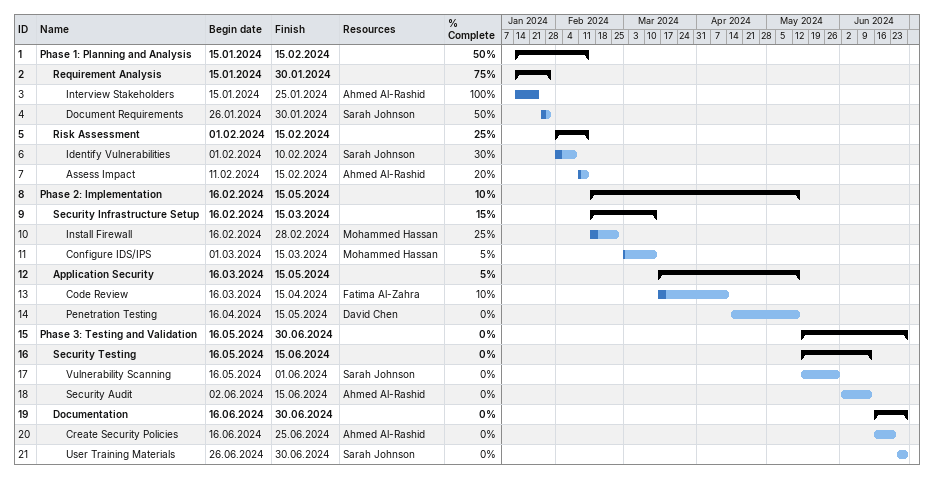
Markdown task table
| ID | Level | Task | Start | Finish | Resources | % complete |
|---|---|---|---|---|---|---|
| 1 | 1 | **Phase 1: Planning and Analysis** | 2024-01-15 | 2024-02-15 |  | 50 |
| 2 | 2 | **Requirement Analysis** | 2024-01-15 | 2024-01-30 |  | 75 |
| 3 | 3 | Interview Stakeholders | 2024-01-15 | 2024-01-25 | Ahmed Al-Rashid | 100 |
| 4 | 3 | Document Requirements | 2024-01-26 | 2024-01-30 | Sarah Johnson | 50 |
| 5 | 2 | **Risk Assessment** | 2024-02-01 | 2024-02-15 |  | 25 |
| 6 | 3 | Identify Vulnerabilities | 2024-02-01 | 2024-02-10 | Sarah Johnson | 30 |
| 7 | 3 | Assess Impact | 2024-02-11 | 2024-02-15 | Ahmed Al-Rashid | 20 |
| 8 | 1 | **Phase 2: Implementation** | 2024-02-16 | 2024-05-15 |  | 10 |
| 9 | 2 | **Security Infrastructure Setup** | 2024-02-16 | 2024-03-15 |  | 15 |
| 10 | 3 | Install Firewall | 2024-02-16 | 2024-02-28 | Mohammed Hassan | 25 |
| 11 | 3 | Configure IDS/IPS | 2024-03-01 | 2024-03-15 | Mohammed Hassan | 5 |
| 12 | 2 | **Application Security** | 2024-03-16 | 2024-05-15 |  | 5 |
| 13 | 3 | Code Review | 2024-03-16 | 2024-04-15 | Fatima Al-Zahra | 10 |
| 14 | 3 | Penetration Testing | 2024-04-16 | 2024-05-15 | David Chen | 0 |
| 15 | 1 | **Phase 3: Testing and Validation** | 2024-05-16 | 2024-06-30 |  | 0 |
| 16 | 2 | **Security Testing** | 2024-05-16 | 2024-06-15 |  | 0 |
| 17 | 3 | Vulnerability Scanning | 2024-05-16 | 2024-06-01 | Sarah Johnson | 0 |
| 18 | 3 | Security Audit | 2024-06-02 | 2024-06-15 | Ahmed Al-Rashid | 0 |
| 19 | 2 | **Documentation** | 2024-06-16 | 2024-06-30 |  | 0 |
| 20 | 3 | Create Security Policies | 2024-06-16 | 2024-06-25 | Ahmed Al-Rashid | 0 |
| 21 | 3 | User Training Materials | 2024-06-26 | 2024-06-30 | Sarah Johnson | 0 |
